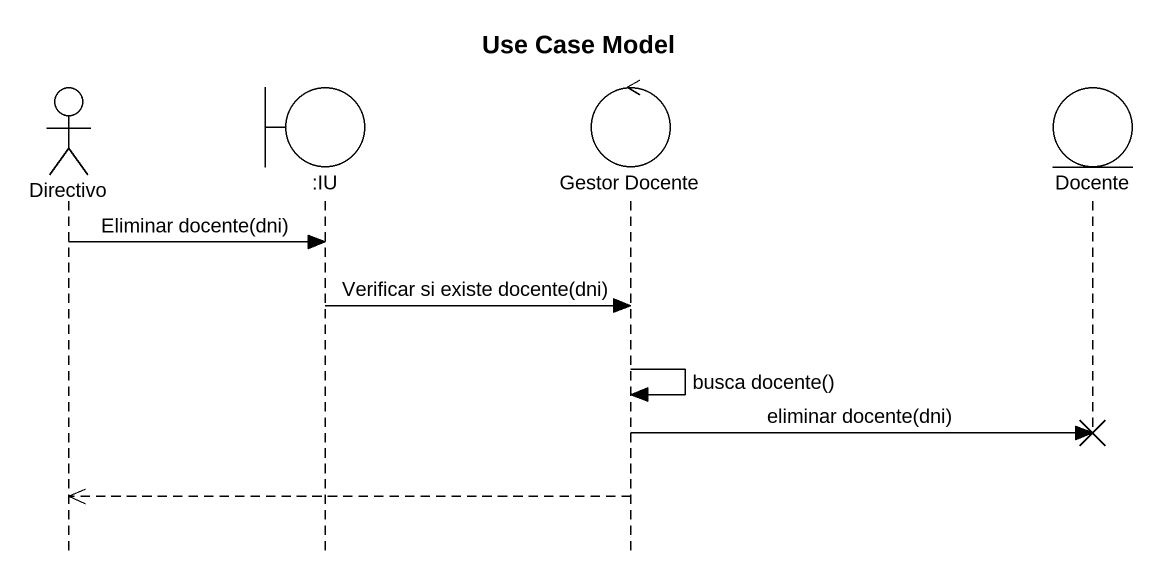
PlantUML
@startuml
title Use Case Model
hide footbox
actor Directivo
boundary ":IU" as IU
control "Gestor Docente" as Gestor_Docente
entity Docente

Directivo -> IU : Eliminar docente(dni)
IU -> Gestor_Docente : Verificar si existe docente(dni)
Gestor_Docente -> Gestor_Docente : busca docente()
Gestor_Docente -> Docente !! : eliminar docente(dni)
Gestor_Docente -->> Directivo
@enduml
